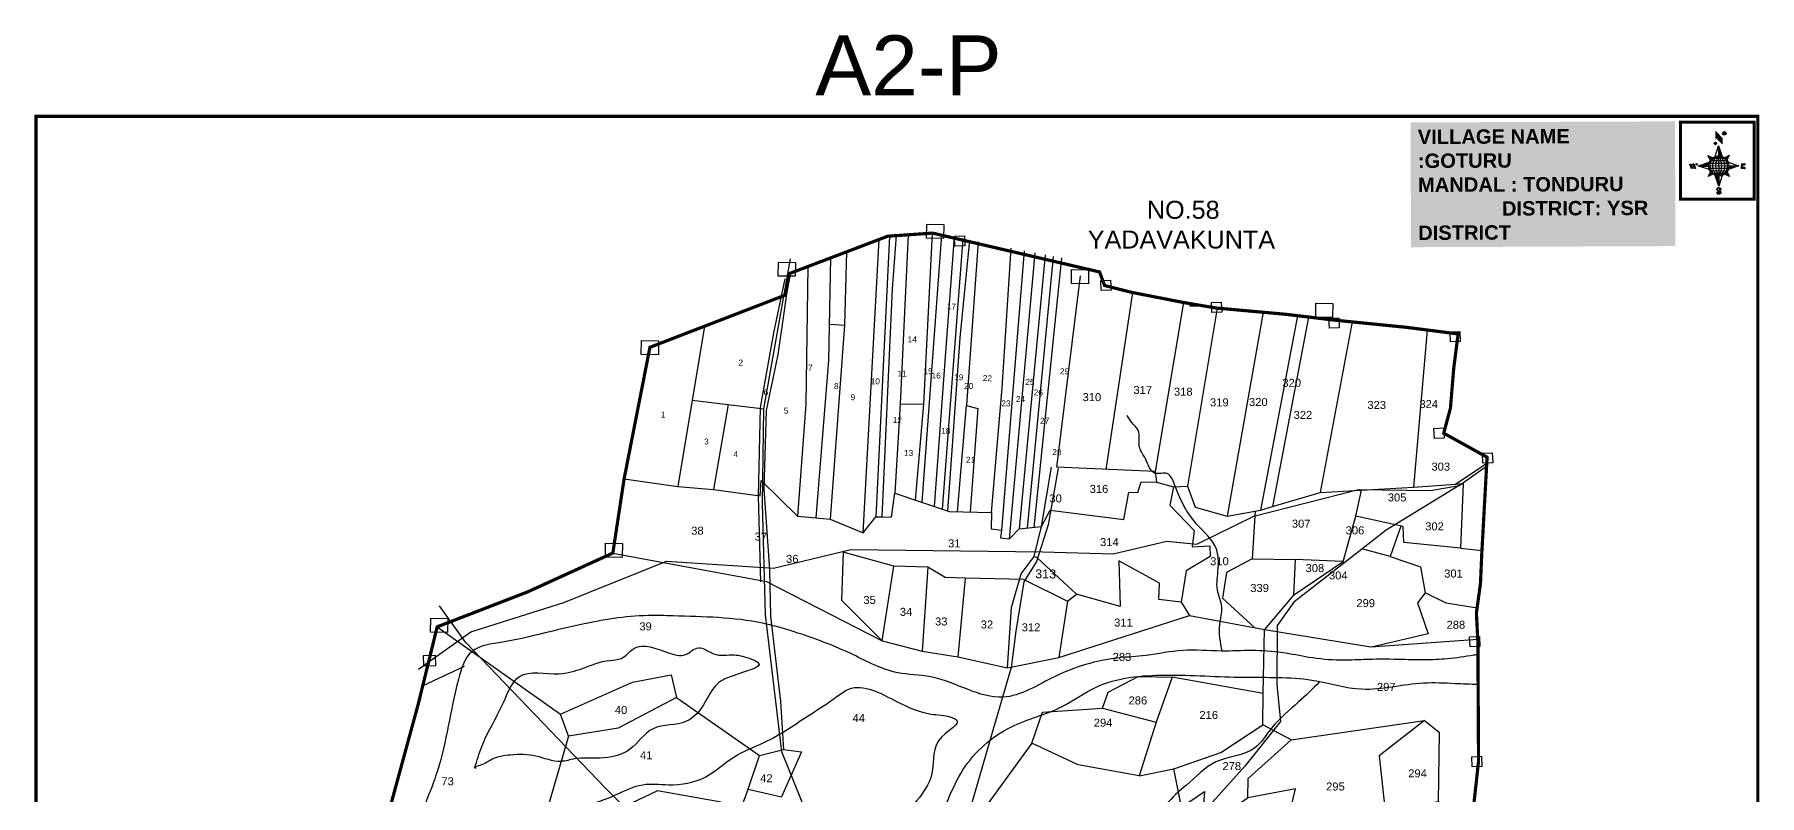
# Model space of a CAD drawing. Header units: inches. Extents: x 209673 to 213985, y 1597149 to 1602838.
# Drawn here: x 209673 to 213985, y 1600934 to 1602838 of the extents above; entities that cross this region are included whole.
import ezdxf
from ezdxf.enums import TextEntityAlignment as Align

# ---------------------------------------------------------------- set-up
doc = ezdxf.new("R2010")
doc.units = ezdxf.units.IN
doc.header["$MEASUREMENT"] = 0
doc.linetypes.add('HIDDEN2', pattern=[0.1875, 0.125, -0.0625])
for name, color, linetype in [('AQUADUCT', 1, 'Continuous'), ('bord', 1, 'Continuous'), ('DIMENSION', 7, 'Continuous'), ('PAPER SIZE', 5, 'Continuous'), ('PLOT', 7, 'Continuous'), ('PLOTS NO', 7, 'Continuous'), ('ROAD', 1, 'Continuous'), ('STREAM', 4, 'Continuous'), ('TEXT', 1, 'Continuous'), ('text2', 7, 'Continuous'), ('VILLAGE BOUNDARY STONES', 1, 'Continuous'), ('VILLAGE BOUNDRY', 5, 'Continuous'), ('VILLAGE BOUNDRY STONE', 1, 'Continuous'), ('VILLAGE BOUNDRY STONES', 1, 'Continuous')]:
    doc.layers.add(name, color=color, linetype=linetype)
doc.styles.get("Standard").update_dxf_attribs({"font": 'arial.ttf'})
pattern_1 = [(267.297113149, (-8720374.938, 50637915.138), (10.5367255337, -0.497431438), [])]
pattern_2 = [(357.297113149, (-8720374.938, 50637915.138), (0.497431438, 10.5367255337), [])]

# ---------------------------------------------------------------- blocks, each defined once
blk = doc.blocks.new('*X22')
at = {"color": 0, "linetype": 'Continuous'}
for p, q in [((6321.6, 240.5), (6322.3, 241.2)), ((6321.6, 240.3), (6322.3, 241)), ((6321.6, 240.1), (6322.3, 240.8)), ((6321.6, 239.9), (6322.4, 240.7)), ((6321.6, 239.8), (6322.4, 240.6)), ((6321.6, 239.6), (6322.5, 240.5)), ((6321.6, 239.4), (6322.5, 240.3)), ((6321.6, 239.2), (6322.6, 240.2)), ((6321.7, 239.1), (6322.6, 240.1)), ((6321.8, 240.8), (6322.4, 241.4)), ((6321.8, 239), (6322.7, 240)), ((6321.8, 239), (6322.8, 239.9)), ((6321.9, 238.9), (6322.9, 239.8)), ((6322, 238.8), (6323, 239.7)), ((6322.1, 241.3), (6322.4, 241.6)), ((6322.1, 238.7), (6323.1, 239.6)), ((6322.2, 238.6), (6323.1, 239.6)), ((6322.3, 238.5), (6323.2, 239.5)), ((6322.4, 238.5), (6323.3, 239.4)), ((6322.5, 238.4), (6323.4, 239.3)), ((6322.7, 238.4), (6323.6, 239.3)), ((6322.8, 238.3), (6323.7, 239.2)), ((6322.9, 238.3), (6323.8, 239.1)), ((6323.1, 238.2), (6323.9, 239.1)), ((6323.2, 238.2), (6324, 239)), ((6323.3, 238.2), (6324.2, 239)), ((6323.5, 238.1), (6324.3, 238.9)), ((6323.7, 238.1), (6324.4, 238.9)), ((6323.8, 238.1), (6324.6, 238.8)), ((6324.1, 238.2), (6324.7, 238.8)), ((6324.3, 238.3), (6324.9, 238.8)), ((6324.6, 238.3), (6325.1, 238.8)), ((6324.8, 238.4), (6325.2, 238.8)), ((6325.1, 238.5), (6325.4, 238.8)), ((6325.4, 238.6), (6325.6, 238.8))]:
    blk.add_line(p, q, dxfattribs=at)
blk = doc.blocks.new('*X21')
at = {"color": 0, "linetype": 'Continuous'}
for p, q in [((6324.4, 240.3), (6324.5, 240.4)), ((6324.6, 240.3), (6324.8, 240.5)), ((6324.7, 240.2), (6325, 240.5)), ((6324.8, 240.2), (6325.2, 240.6)), ((6325, 240.1), (6325.5, 240.6)), ((6325.1, 240.1), (6325.6, 240.6)), ((6325.2, 240), (6325.8, 240.6)), ((6325.3, 240), (6326, 240.6)), ((6325.4, 239.9), (6326.1, 240.6)), ((6325.5, 239.8), (6326.2, 240.5)), ((6325.6, 239.8), (6326.3, 240.5)), ((6325.7, 239.7), (6326.5, 240.4)), ((6325.9, 239.6), (6326.6, 240.3)), ((6326, 239.5), (6326.7, 240.3)), ((6326, 239.4), (6326.8, 240.2)), ((6326.1, 239.3), (6327, 240.2)), ((6326.2, 239.3), (6327.1, 240.1)), ((6326.3, 239.2), (6327.1, 240)), ((6326.4, 239.1), (6327.2, 239.9)), ((6326.5, 239), (6327.3, 239.8)), ((6326.5, 238.9), (6327.4, 239.7)), ((6326.6, 238.8), (6327.5, 239.6)), ((6326.7, 238.7), (6327.5, 239.5)), ((6326.8, 238.6), (6327.6, 239.4)), ((6326.8, 238.5), (6327.7, 239.3)), ((6326.8, 236.5), (6327.4, 237)), ((6326.9, 238.3), (6327.8, 239.2)), ((6326.9, 238.2), (6327.9, 239.1)), ((6326.9, 236.8), (6327.6, 237.4)), ((6327, 238.1), (6327.8, 239)), ((6327, 237.9), (6327.8, 238.8)), ((6327, 237.8), (6327.8, 238.6)), ((6327, 237.6), (6327.8, 238.4)), ((6327, 237.4), (6327.8, 238.2)), ((6327, 237.3), (6327.8, 238)), ((6327, 237.1), (6327.8, 237.9))]:
    blk.add_line(p, q, dxfattribs=at)
blk = doc.blocks.new('H')
at = {"layer": 'bord', "extrusion": (0.000427885, 0.004792, 0.999988)}
h = blk.add_hatch(dxfattribs=at)
h.set_pattern_fill('LINE', color=8, scale=84.387686, angle=-2.7029, style=0)
h.set_pattern_definition(pattern_2)
h.paths.add_polyline_path([(-492, 786, -0.090992), (-448, 775), (-486, 912)])
h = blk.add_hatch(dxfattribs=at)
h.set_pattern_fill('LINE', color=8, scale=84.387686, angle=-92.7029, style=0)
h.set_pattern_definition(pattern_1)
h.paths.add_polyline_path([(-625, 665, -0.090992), (-615, 710), (-751, 671)])
h = blk.add_hatch(dxfattribs=at)
h.set_pattern_fill('LINE', color=8, scale=84.387686, angle=-2.7029, style=0)
h.set_pattern_definition(pattern_2)
h.paths.add_polyline_path([(-504, 533, -0.090992), (-549, 543), (-510, 406)])
h = blk.add_hatch(dxfattribs=at)
h.set_pattern_fill('LINE', color=8, scale=84.387686, angle=-92.7029, style=0)
h.set_pattern_definition(pattern_1)
h.paths.add_polyline_path([(-246, 647), (-372, 653, -0.090992), (-382, 609)])
for p, q in [((-516, 1087, -1217), (-432, 994, -1217)), ((-538, 774, -1216), (-487, 906, -1216)), ((-519, 1020, -1217), (-435, 927, -1216)), ((-487, 906, -1216), (-493, 780, -1216)), ((-487, 906, -1216), (-448, 769, -1216)), ((-865, 701, -1215), (-847, 638, -1215)), ((-847, 700, -1215), (-829, 637, -1215)), ((-829, 699, -1215), (-811, 636, -1215)), ((-829, 699, -1215), (-811, 698, -1215)), ((-811, 698, -1215), (-794, 635, -1215)), ((-752, 665, -1215), (-615, 704, -1215)), ((-752, 665, -1215), (-625, 659, -1215)), ((-619, 614, -1215), (-752, 665, -1215)), ((-627, 794, -1216), (-567, 760, -1216)), ((-627, 794, -1216), (-584, 747, -1215)), ((-599, 731, -1215), (-627, 794, -1216)), ((-421, 753, -1216), (-359, 781, -1216)), ((-359, 781, -1216), (-405, 739, -1216)), ((-359, 781, -1216), (-392, 721, -1215)), ((-379, 693, -1215), (-246, 641, -1215)), ((-213, 669, -1215), (-217, 601, -1215)), ((-197, 600, -1215), (-194, 668, -1215)), ((-639, 526, -1214), (-606, 585, -1215)), ((-639, 526, -1214), (-593, 568, -1215)), ((-577, 553, -1215), (-639, 526, -1214)), ((-511, 400, -1214), (-549, 537, -1214)), ((-460, 533, -1215), (-511, 400, -1214)), ((-505, 527, -1214), (-511, 400, -1214)), ((-371, 513, -1214), (-431, 546, -1215)), ((-371, 513, -1214), (-414, 560, -1215)), ((-399, 576, -1215), (-371, 513, -1214)), ((-246, 641, -1215), (-383, 603, -1215)), ((-373, 647, -1215), (-246, 641, -1215))]:
    blk.add_line(p, q, dxfattribs=at)
at = {"layer": 'bord', "color": 8, "linetype": 'ByBlock', "extrusion": (0.000427885, 0.004792, 0.999988)}
for p, q in [((-373, 647, -1215), (-625, 659, -1215)), ((-375, 679, -1215), (-620, 691, -1215)), ((-386, 711, -1215), (-605, 722, -1215)), ((-411, 744, -1216), (-578, 752, -1216)), ((-493, 780, -1216), (-505, 527, -1214)), ((-378, 616, -1215), (-623, 628, -1215)), ((-392, 585, -1215), (-611, 595, -1215)), ((-420, 555, -1215), (-587, 562, -1215))]:
    blk.add_line(p, q, dxfattribs=at)
at = {"layer": 'bord', "extrusion": (0.000427885, 0.004792, 0.999988), "elevation": -1212}
for points, const_width in [([(-522, 960), (-516, 1093)], 1.61), ([(-434, 933), (-428, 1066)], 1.61), ([(-870, 707), (-846, 706)], 0.642), ([(-829, 643), (-821, 678)], 0.642), ([(-793, 641), (-782, 694)], 0.642), ([(-223, 676), (-174, 673)], 0.706), ([(-829, 643), (-855, 644)], 0.642), ([(-811, 642), (-784, 641)], 0.642), ([(-177, 605), (-226, 607)], 0.706), ([(-195, 645), (-185, 644)], 0.706)]:
    blk.add_lwpolyline(points, dxfattribs=dict(at, const_width=const_width))
for points, const_width in [([(-530, 950, 1), (-520, 939, 1)], 14.8), ([(-414, 1073, 1), (-398, 1058, 1)], 22.3), ([(-776, 697, 1), (-769, 690, 1)], 8.9), ([(-178, 667, 1), (-171, 660, 1)], 9.79), ([(-180, 618, 1), (-173, 611, 1)], 9.79), ([(-525, 322, 1), (-533, 329, 1)], 11.1), ([(-490, 362, 1), (-498, 369, 1)], 11.1)]:
    blk.add_lwpolyline(points, format="xyb", close=True, dxfattribs=dict(at, const_width=const_width))
for points in [[(-537, 317), (-531, 310), (-520, 307), (-505, 307), (-494, 310), (-486, 318), (-487, 326), (-491, 333), (-494, 336), (-503, 341), (-522, 347), (-530, 352), (-534, 355), (-537, 363), (-537, 373), (-530, 381), (-520, 384), (-504, 384), (-493, 380), (-487, 373)], [(-522, 348), (-526, 354), (-528, 361), (-528, 371), (-526, 375), (-521, 381), (-515, 384)], [(-505, 307), (-499, 312), (-497, 319), (-497, 327), (-501, 335), (-509, 343)]]:
    blk.add_lwpolyline(points, dxfattribs=at)
at = {"layer": 'bord', "extrusion": (0.000427885, 0.004792, 0.999988)}
for centre, radius in [((-525, 944, -1212), 14.8), ((-406, 1065, -1212), 22.3), ((-773, 694, -1212), 8.9), ((-498, 659, -1212), 127), ((-174, 663, -1212), 9.79), ((-177, 615, -1212), 9.79), ((-529, 325, -1212), 11.1), ((-494, 365, -1212), 11.1)]:
    blk.add_circle(centre, radius, dxfattribs=at)
at = {"layer": 'bord', "color": 8, "linetype": 'ByBlock', "extrusion": (0.000427885, 0.004792, 0.999988)}
for centre, radius, start, end in [((-482, 658, -1212), 128, 94.9254, 259.6691), ((-437, 656, -1212), 141, 113.2864, 241.308), ((-316, 651, -1212), 222, 142.5892, 212.0053), ((-560, 662, -1212), 141, 293.2864, 61.308), ((-681, 668, -1212), 222, 322.5892, 32.0053), ((-515, 660, -1212), 128, 274.9254, 79.6691)]:
    blk.add_arc(centre, radius, start, end, dxfattribs=at)
at = {"layer": 'bord', "extrusion": (0.000427885, 0.004792, 0.999988)}
for points in [[(-516, 1093, -1212), (-431, 1000, -1212), (-519, 1026, -1212), (-434, 933, -1212)], [(-864, 707, -1212), (-846, 706, -1212), (-846, 644, -1212), (-829, 643, -1212)], [(-829, 705, -1212), (-811, 704, -1212), (-811, 642, -1212), (-793, 641, -1212)], [(-193, 674, -1212), (-197, 606, -1212), (-213, 675, -1212), (-216, 607, -1212)]]:
    blk.add_solid(points, dxfattribs=at)
at = {"layer": 'bord', "extrusion": (0.000427885, 0.004792, 0.999988), "xscale": 7.977342409717546, "yscale": 7.977342409717546, "zscale": 7.977342409717546, "rotation": 138.0840426661453}
for name, p in [('*X21', (38301, -31929, -1212)), ('*X22', (38314, -31951, -1212))]:
    blk.add_blockref(name, p, dxfattribs=at)

msp = doc.modelspace()

# ---------------------------------------------------------------- linework, layer by layer
at = {"layer": 'PAPER SIZE', "color": 5, "const_width": 8}
msp.add_lwpolyline([(209677.3, 1602633), (213981.2, 1602633), (213981.2, 1597153.1), (209677.3, 1597153.1)], close=True, dxfattribs=at)
at = {"layer": 'PLOT'}
for points in [[(211875.2, 1601673.1), (211896.4, 1601912.9), (211918.2, 1602340.9)], [(211810.2, 1602333.4), (211776.3, 1601631.2)], [(211792.5, 1601631), (211818.2, 1602201.2), (211827.8, 1602334.6)], [(211856.8, 1602336.6), (211837.2, 1601914.2), (211896.4, 1601912.9)], [(211940.6, 1602336.6), (211891.5, 1601667.6)], [(211923.1, 1601656.9), (211950.4, 1602031.7), (211972.9, 1602330.4)], [(211993.5, 1602326.4), (211942.1, 1601650.5)], [(211956.7, 1601645.5), (211987.2, 1602078.9), (212011.5, 1602323)], [(212032.2, 1602319), (212002.6, 1601909.7), (212031.4, 1601902.3), (212012.3, 1601643.4)], [(212065.2, 1601642.2), (212091.9, 1601954), (212114.5, 1602303.2)], [(212146.9, 1602296.9), (212090.2, 1601598.1)], [(211606.5, 1602257.2), (211601.3, 1601913.2), (211580.8, 1601632.9)], [(211626.9, 1601628.7), (211659, 1602022.8), (211664.2, 1602279.2)], [(211702.8, 1602293.8), (211698.3, 1602110.6), (211662.3, 1601625.5)], [(212110.6, 1601576), (212174.9, 1602291.6)], [(212199.6, 1602286.8), (212134.7, 1601600.9)], [(212155.3, 1601603.1), (212220.8, 1602282.7)], [(212240.7, 1602278.9), (212171.6, 1601604.9)], [(211560.5, 1602239.9), (211531.4, 1602036.9), (211502.5, 1601897.1), (211496.3, 1601700.9), (211510.5, 1601499), (211513.1, 1601382.6), (211538.4, 1601169.1), (211545.3, 1601049.1)], [(211348.1, 1602107.9), (211281.3, 1601706.8)], [(211660.9, 1602113.4), (211698.3, 1602110.6)], [(211317.4, 1601923.4), (211497, 1601901.5)], [(211407.2, 1601912.5), (211370.6, 1601699.9)], [(211837.2, 1601914.2), (211823.7, 1601690.5)], [(211980.5, 1601644.1), (212002.6, 1601909.7)], [(212146.5, 1601474.1), (212255.2, 1601420.4), (212278, 1601437.8)], [(210679.9, 1601356.1), (210987.8, 1601137.6), (211168.5, 1601217.4), (211264.5, 1601236.1), (211278.3, 1601179), (211132, 1601102.6), (211008, 1601082.7), (210987.8, 1601137.6)], [(211278.3, 1601179), (211485.9, 1601034.4), (211545.5, 1601049.3), (211590.8, 1601043.4), (211540.3, 1600930.6)], [(211008, 1601082.7), (210935.6, 1600833.2), (210894.8, 1600865.7), (210822.5, 1600887.3), (210786.3, 1600863.6), (210759.1, 1600822.8), (210790.1, 1600732), (210774, 1600664.5), (210687.3, 1600585.8), (210527.6, 1600688.5)], [(210935.6, 1600833.2), (211017.8, 1600737.5), (211174.3, 1600766.2), (211238, 1600838.9), (211282.4, 1600821.5), (211372.7, 1600851.7), (211390.1, 1600917.8), (211231, 1600946.2), (211148.5, 1600906.7), (210935.6, 1600833.2)]]:
    msp.add_lwpolyline(points, dxfattribs=at)
at = {"layer": 'PLOTS NO'}
for points in [[(211744.6, 1601591.4), (211784.7, 1602325)], [(211488.5, 1601468.8), (211483, 1601682.9), (211487.8, 1601904.4), (211521.7, 1602091.3), (211549.5, 1602226.7)], [(212287.4, 1602233.9), (212228.3, 1601755.2)], [(212418.1, 1602192.2), (212351.5, 1601749.9)], [(212545.4, 1602167.4), (212474.8, 1601744.6), (212477.9, 1601718.3)], [(212629.2, 1602153.3), (212555.4, 1601708.2)], [(212744.8, 1602142.9), (212654.3, 1601632.7)], [(212830, 1602134.3), (212738, 1601648.1)], [(212857.8, 1602131), (212767.7, 1601656.8)], [(212967.2, 1602118.8), (212886.7, 1601691.8)], [(213154.5, 1602098.5), (213120.7, 1601705.7)], [(211147.1, 1601725.9), (211281.3, 1601706.8), (211370.6, 1601699.9), (211487.2, 1601684.1), (211489.8, 1601722.1), (211580.8, 1601632.9), (211626.9, 1601628.7), (211662.3, 1601625.5), (211744.6, 1601591.4), (211776.3, 1601631.2), (211792.5, 1601631), (211815.3, 1601630.7), (211823.7, 1601690.5), (211959.4, 1601644.6), (212065.2, 1601642.2), (212064.3, 1601601), (212090.2, 1601598.1), (212088, 1601578.5), (212110.6, 1601576), (212134.7, 1601600.9), (212190.4, 1601606.9), (212212, 1601648), (212396.1, 1601624.2), (212408.6, 1601693), (212431.2, 1601692.5), (212439.6, 1601718.7), (212477.9, 1601718.3), (212520.8, 1601706.6), (212555.4, 1601708.2), (212574.4, 1601655.1), (212654.3, 1601632.7), (212738, 1601648.1), (212767.7, 1601656.8), (212886.7, 1601691.8), (213120.7, 1601705.7), (213225.3, 1601713), (213303.5, 1601765.1)], [(212231.8, 1601752.6), (212207.3, 1601610.9), (212178, 1601519.9), (212146.5, 1601469), (212126.3, 1601345.6), (212114.7, 1601254.6), (212069.4, 1601100.3), (211989.2, 1600821), (211927.6, 1600725.7), (211889.2, 1600650.6), (211775.8, 1600477)], [(212105.2, 1601253.9), (212115.2, 1601404.3), (212139.5, 1601488.5), (212172.1, 1601532.2), (212190.4, 1601606.9), (212215.3, 1601755.7)], [(212474.8, 1601744.6), (212228.3, 1601755.2)], [(212520.8, 1601706.6), (212511.6, 1601660.7), (212572.4, 1601597.4), (212567.5, 1601556.3), (212611.2, 1601558.3), (212612.4, 1601532.3), (212552.3, 1601496.5), (212539.3, 1601418.2), (212560.8, 1601384.3)], [(213237.7, 1601552.7), (213096, 1601567.4), (213094.4, 1601607), (212976.2, 1601633.1), (212990.2, 1601698)], [(213225.3, 1601713), (213244.4, 1601714.4), (213237.7, 1601552.7), (213291.5, 1601547.1)], [(212724.2, 1601645.5), (212717.3, 1601526.6), (212824.4, 1601524.4)], [(212944.7, 1601519.4), (212976.2, 1601633.1)], [(213088.6, 1601608.2), (213062.2, 1601532.4), (213137.9, 1601506.1), (213149.2, 1601441.2)], [(211119, 1601540.7), (211502.9, 1601469.9), (211792.6, 1601320.7), (211892.5, 1601294.9), (211981.3, 1601280.8), (212105.2, 1601253.9), (212233.9, 1601279.1), (212560.8, 1601384.3), (212747.6, 1601349.6), (213013.7, 1601306.1), (213280.9, 1601325.4)], [(212146.5, 1601474.1), (211999.7, 1601477.9), (211949.3, 1601479.2), (211906.1, 1601505.4), (211821.3, 1601508), (211694.7, 1601542.8), (211690.6, 1601423.2), (211792.6, 1601320.7), (211821.3, 1601508)], [(212539.3, 1601418.2), (212484.1, 1601424.3), (212485.3, 1601465.4), (212383.7, 1601521.6), (212387.4, 1601407.1), (212278, 1601437.8), (212180, 1601528.7), (212172.1, 1601532.2)], [(212717.3, 1601526.6), (212652.6, 1601492.1), (212642.8, 1601428.2), (212723.8, 1601354)], [(212944.7, 1601519.4), (212824.4, 1601524.4), (212820.7, 1601434.9), (212944.7, 1601519.4)], [(213062.2, 1601532.4), (212991.4, 1601551.5)], [(211906.1, 1601505.4), (211892.5, 1601294.9)], [(211999.7, 1601477.9), (211981.3, 1601280.8)], [(212820.7, 1601434.9), (212747.6, 1601349.6)], [(213279.4, 1601403.2), (213202.2, 1601415), (213149.2, 1601441.2), (213130.6, 1601415.8), (213156.6, 1601338.6), (213018.5, 1601306.4)], [(212255.2, 1601420.4), (212233.9, 1601279.1)], [(212383.7, 1600145.8), (212421.6, 1600312), (212403, 1600327.9), (212431.3, 1600439.8), (212494.7, 1600517.2), (212543.5, 1600652.4), (212562.3, 1600726.6), (212527, 1600746.4), (212590.3, 1600852.9), (212706.5, 1600928.8), (212707.3, 1600976.6), (212814.3, 1601073.5), (212743.7, 1601110.9), (212744.9, 1601189.5), (212747.5, 1601349.6)], [(212343.3, 1601152.8), (212356.9, 1601192.9), (212431.7, 1601231.8), (212522.8, 1601230.4)], [(212744.9, 1601189.5), (212517.1, 1601229.9), (212477.5, 1601117.8), (212435, 1600983.2), (212521.3, 1601001.1), (212638.5, 1601041.5), (212743.7, 1601110.9)], [(212166.3, 1601065.3), (212192.7, 1601142.6), (212343.3, 1601152.8), (212477.5, 1601117.8)], [(212814.3, 1601073.5), (213147.5, 1601121.6), (213184.9, 1601092.8), (213182, 1600919.4), (213237.8, 1600877.3), (213235.9, 1600762.5), (213201.5, 1600648.9), (213154.8, 1600608.1), (213154.6, 1600596.2), (213133.8, 1600596.6), (213094.8, 1600564.6), (213030.5, 1600582.7), (212866.9, 1600520.5), (212858.7, 1600614.8), (212860, 1600691.4), (212883.2, 1600794.8), (212938.2, 1600847.3), (213049.5, 1600895.2), (213182, 1600919.4), (213120.1, 1600767.3), (213235.9, 1600762.5)], [(213147.5, 1601121.6), (213034.4, 1601033.2), (213049.5, 1600895.2)], [(212435, 1600983.2), (212282.4, 1601010.7), (212166.3, 1601065.3), (211989.2, 1600821)], [(211457, 1600950.2), (211485.9, 1601034.4)], [(212513.8, 1600787.4), (212540.3, 1600905.3), (212521.3, 1601001.1)], [(211439.8, 1600832.3), (211433.3, 1600853.5), (211434.7, 1600888.2), (211457, 1600950.2), (211540.3, 1600930.6)], [(212540.3, 1600905.3), (212597.7, 1600944.3), (212590.3, 1600852.9)], [(212883.2, 1600794.8), (212748.4, 1600808.1), (212796.2, 1600830.3), (212825.6, 1600950.7), (212706.5, 1600928.8)]]:
    msp.add_lwpolyline(points, dxfattribs=at)
at = {"layer": 'ROAD'}
for points in [[(211528.2, 1600280.8), (211572.5, 1600417.8), (211604.6, 1600886.4), (211541.8, 1601043.6), (211500.5, 1601386.1), (211493.3, 1601664.2), (211496.1, 1601901.3), (211563.1, 1602276.5)], [(210633.5, 1601250.5), (210763.7, 1601343.7), (210996.7, 1601417.2), (211252.8, 1601520.5), (211520.6, 1601502.5), (211713.7, 1601549.3), (212194, 1601543.3), (212369.7, 1601538.9), (212503.4, 1601570), (212579.1, 1601562.7), (212721, 1601633.1), (212982.6, 1601700), (213162.8, 1601697.1), (213234.2, 1601709.5), (213303.1, 1601758)], [(213234.2, 1601709.5), (213051.8, 1601597.5), (212933.3, 1601505.2), (212821.6, 1601417.8), (212779.4, 1601359.3), (212778.9, 1601212.1), (212788.2, 1601119.2), (212698.6, 1601007.3), (212611.3, 1600910.3), (212483.2, 1600847.3), (212270.6, 1600692.8), (212164.3, 1600577.3), (212025.2, 1600454.1), (211819.8, 1600262.1), (211730, 1600255.6), (211651.7, 1600170.2), (211552.5, 1600066.5)], [(211408.4, 1600283.8), (211425.2, 1600334.9), (211397.7, 1600406.7), (211323, 1600542.9), (211235.3, 1600651.8), (211173.1, 1600766.2), (211158.4, 1600894.8), (211100.9, 1600952.7), (210984.1, 1601074.6), (210750.4, 1601317.4), (210685.4, 1601409)], [(210747.2, 1601257.1), (210643.8, 1601208.6)]]:
    msp.add_lwpolyline(points, dxfattribs=at)
at = {"layer": 'STREAM'}
for points in [[(212642.2, 1601295.3), (212636.2, 1601362.4), (212641.3, 1601405.2), (212630.4, 1601448.3), (212632.2, 1601502.8), (212627.6, 1601550.2), (212577.5, 1601614.1), (212551.3, 1601650.3), (212522.8, 1601712.4), (212504.5, 1601739.5), (212475, 1601740), (212450.5, 1601776.1), (212435.8, 1601805), (212432, 1601847.9), (212416.2, 1601867), (212404.9, 1601885)], [(210774, 1601003.6), (210791.2, 1601056.6), (210813.7, 1601104.2), (210846.3, 1601168.6), (210885.5, 1601232.1), (210984.6, 1601238.6), (211043.3, 1601252.3), (211111, 1601272.3), (211139.7, 1601277.1), (211171.2, 1601301.7), (211258.2, 1601291), (211300.3, 1601286.8), (211332.8, 1601303.8), (211370.6, 1601288.6), (211422.1, 1601286), (211465.2, 1601275.3), (211483.2, 1601266.3), (211419.5, 1601233.9), (211375.8, 1601208.9), (211340.9, 1601153.9), (211303.5, 1601119.9), (211219.4, 1601101.2), (211161.8, 1601050), (211086.5, 1601027.8), (211023.8, 1601025.9), (210989.2, 1601019.5), (210926.7, 1601032.8), (210863.5, 1601035.5), (210818.9, 1601025.7), (210794.7, 1601012.7), (210774, 1601003.6), (210777.5, 1601003.6)], [(212884.7, 1601217.3), (212833.1, 1601168.2), (212766.2, 1601103.6), (212722.5, 1601052.6), (212626.3, 1601018.2), (212552.6, 1600959.8), (212503.5, 1600911.1), (212487.2, 1600823.8), (212488.8, 1600760.6), (212496.4, 1600687.8), (212478.7, 1600636.8), (212411.5, 1600601.1), (212349.6, 1600569.7), (212325.3, 1600531.5), (212272.3, 1600507), (212229.9, 1600483.1), (212216.2, 1600452.7), (212270.9, 1600421.1), (212283.1, 1600413)]]:
    msp.add_spline(points, degree=3, dxfattribs=at)
for points, knots in [([(213281.5, 1601286.8), (213278, 1601286.3), (213252.6, 1601282.5), (213208.5, 1601274.9), (213145, 1601272.8), (213075.4, 1601275), (213005.1, 1601275.2), (212930.8, 1601270.7), (212862.6, 1601278), (212790, 1601293.3), (212716.6, 1601298.6), (212633.6, 1601293.2), (212544.8, 1601302.2), (212459.1, 1601283.1), (212349.9, 1601278.6), (212230.7, 1601243.7), (212080.7, 1601144.6), (211949.2, 1601238.1), (211835.5, 1601235.4), (211769, 1601261.7), (211683.3, 1601305.1), (211591.2, 1601339.2), (211444.7, 1601380.4), (211323.5, 1601381.2), (211170.4, 1601386.9), (211062.1, 1601368), (210941.6, 1601339.3), (210854.7, 1601317.2), (210756.9, 1601307.3), (210714.5, 1601168.4), (210700, 1601033.1), (210641, 1600894), (210608.4, 1600798), (210580.8, 1600716), (210576.8, 1600633.8), (210542.4, 1600587.3), (210518.8, 1600565.7), (210514.6, 1600562.1)], [7.738135, 7.738135, 7.738135, 7.738135, 9.16371, 18.097951, 25.775833, 34.716971, 46.215068, 54.11881, 64.716797, 73.765756, 84.05816, 94.282535, 107.287829, 119.735699, 129.429991, 151.207694, 170.097962, 195.493993, 206.586156, 215.508742, 223.926421, 245.413403, 254.988513, 285.177292, 293.770077, 316.794131, 329.241773, 343.43688, 354.305709, 364.536392, 396.17179, 411.766073, 424.709891, 437.209966, 446.559922, 457.192137, 459.394494, 459.394494, 459.394494, 459.394494]), ([(210469.1, 1600009.8), (210485.7, 1600018.8), (210521.4, 1600038), (210580.9, 1600041.3), (210642, 1600031.9), (210715.9, 1600047.8), (210796.9, 1600066.3), (210880.8, 1600050.2), (210952.4, 1600074), (211020.8, 1600088.2), (211071.7, 1600123.9), (211111.2, 1600183.8), (211169.3, 1600247.4), (211255.4, 1600274.8), (211312.1, 1600330.2), (211374.4, 1600364.2), (211392.1, 1600442.4), (211461.7, 1600477.8), (211521.8, 1600540.7), (211623.8, 1600564.6), (211719.4, 1600624.8), (211813.2, 1600730.8), (211931.5, 1600837.4), (211980.6, 1601005.7), (212102.3, 1601114.1), (212233.2, 1601143.3), (212345.3, 1601227.2), (212508.7, 1601240.5), (212687.2, 1601226.3), (212853, 1601233.8), (213000, 1601186.2), (213119.8, 1601220.5), (213217, 1601214.8), (213262.5, 1601213.1), (213281.9, 1601212.5)], [0, 0, 0, 0, 7.550841, 16.191315, 23.393759, 32.395415, 46.336222, 56.616264, 65.908728, 76.260338, 84.69969, 90.056556, 105.189451, 118.324199, 125.23744, 137.120072, 145.152484, 155.071321, 166.766767, 179.77904, 196.02938, 211.551113, 236.967726, 258.588431, 280.262968, 298.837355, 311.764787, 335.621144, 362.05389, 384.888597, 401.923971, 422.787003, 433.299347, 441.133547, 441.133547, 441.133547, 441.133547]), ([(210504.1, 1600448.7), (210511, 1600454.7), (210549.1, 1600488.9), (210605.1, 1600563.8), (210655.7, 1600664.7), (210678.9, 1600758.3), (210709.4, 1600840), (210774.5, 1600892.3), (210853.3, 1600918.2), (210938.5, 1600876.4), (211035.5, 1600902.2), (211122.4, 1600931.9), (211190.5, 1600968.1), (211268.4, 1600956.8), (211353.2, 1600971.2), (211418, 1601036.1), (211511.9, 1601068.8), (211594.8, 1601126.4), (211663.8, 1601169.8), (211733.1, 1601222.4), (211820.9, 1601170.7), (211901.7, 1601135.1), (211952, 1601136), (211995.3, 1601116.8), (211910, 1601073.2), (211935.3, 1600968.9), (211832.8, 1600880.4), (211782.5, 1600781.8), (211707.7, 1600725.9), (211658.1, 1600637.7), (211543.1, 1600630.4), (211502.3, 1600541.7), (211420.1, 1600500.2), (211346.8, 1600445.3), (211291.1, 1600368.7), (211226.8, 1600318.9), (211158.6, 1600288.2), (211099.3, 1600255.9), (211046.7, 1600220.6), (211032.6, 1600170.6), (211007.6, 1600122.3), (210947.4, 1600120.7), (210868.7, 1600120.5), (210784.1, 1600126), (210693.6, 1600119.3), (210637.9, 1600077.4), (210582.3, 1600087.6), (210531.4, 1600108), (210497.8, 1600086.7), (210478.2, 1600074.2)], [36.355945, 36.355945, 36.355945, 36.355945, 63.856361, 190.065304, 313.669502, 399.264826, 480.408083, 568.890904, 641.666607, 714.64927, 837.60992, 924.883059, 995.724848, 1059.894886, 1156.013621, 1240.977237, 1326.278378, 1450.65089, 1540.353152, 1575.462152, 1700.378876, 1790.316931, 1842.923384, 1856.494009, 1911.876026, 2002.163708, 2155.191279, 2268.907198, 2334.748347, 2431.219194, 2555.162459, 2626.031185, 2702.150935, 2824.678928, 2898.251929, 2984.173482, 3065.209545, 3121.373945, 3189.278358, 3244.259775, 3274.717555, 3343.999805, 3398.873392, 3519.433836, 3595.460809, 3666.815662, 3712.311099, 3758.599073, 3823.322192, 3823.322192, 3823.322192, 3823.322192])]:
    msp.add_open_spline(points, degree=3, knots=knots, dxfattribs=at)
at = {"layer": 'text2', "color": 200, "const_width": 7.56, "elevation": 0.1}
msp.add_lwpolyline([(213972.1, 1602618.5), (213787.4, 1602618.5), (213787.4, 1602425.9), (213972.1, 1602425.9)], close=True, dxfattribs=at)
at = {"layer": 'VILLAGE BOUNDARY STONES'}
msp.add_lwpolyline([(210646, 1601284.3), (210675.1, 1601285.1), (210675.8, 1601258.4), (210646.7, 1601257.6)], close=True, dxfattribs=at)
at = {"layer": 'VILLAGE BOUNDRY', "linetype": 'HIDDEN2', "ltscale": 75}
msp.add_lwpolyline([(213260.4, 1600813.5, 8, 8, 0), (213282.9, 1601019.5, 8, 8, 0), (213281.3, 1601317.3, 8, 8, 0), (213277.6, 1601390.2, 8, 8, 0), (213287.8, 1601465.3, 8, 8, 0), (213291, 1601539, 8, 8, 0), (213304.3, 1601780.3, 8, 8, 0), (213195.9, 1601840.4, 8, 8, 0), (213212.6, 1601902.8, 8, 8, 0), (213220.9, 1602002.7, 8, 8, 0), (213231.9, 1602088.6, 8, 8, 0), (213102.7, 1602105.2, 8, 8, 0), (212919.1, 1602123.6, 8, 8, 0), (212801.3, 1602137.8, 8, 8, 0), (212627.2, 1602153.5, 8, 8, 0), (212543.9, 1602167.6, 8, 8, 0), (212414.8, 1602192.9, 8, 8, 0), (212348.2, 1602209.8, 8, 8, 0), (212348.2, 1602209.8, 8, 8, 0), (212335.6, 1602243.7, 8, 8, 0), (211918.2, 1602340.9, 8, 8, 0), (211806.1, 1602333.1, 8, 8, 0), (211560.7, 1602239.8, 8, 8, 0), (211550.5, 1602186, 8, 8, 0), (211211.7, 1602055.3, 8, 8, 0), (211147.1, 1601725.9, 8, 8, 0), (211119, 1601540.7, 8, 8, 0), (210906.2, 1601443.6, 8, 8, 0), (210679.9, 1601356.1, 8, 8, 0), (210632.8, 1601163.8, 8, 8, 0), (210538.7, 1600818.3, 8, 8, 0)], format="xyseb", dxfattribs=at)
at = {"layer": 'VILLAGE BOUNDRY STONE'}
for points in [[(211903.6, 1602363.4), (211946.1, 1602362.7), (211945.6, 1602327.8), (211903.1, 1602328.5)], [(211532.8, 1602268.4), (211575.3, 1602267.7), (211574.7, 1602232.8), (211532.2, 1602233.5)], [(212265.8, 1602250), (212308.3, 1602249.3), (212307.8, 1602214.4), (212265.3, 1602215.1)], [(212876.3, 1602165.4), (212918.8, 1602164.7), (212918.2, 1602129.8), (212875.8, 1602130.4)], [(211190.8, 1602072.3), (211233.3, 1602071.6), (211232.7, 1602036.7), (211190.2, 1602037.4)], [(211100.8, 1601565.1), (211143.3, 1601564.4), (211142.7, 1601529.5), (211100.3, 1601530.2)], [(210663.9, 1601377.5), (210706.3, 1601376.8), (210705.8, 1601341.9), (210663.3, 1601342.6)]]:
    msp.add_lwpolyline(points, close=True, dxfattribs=at)
msp.add_lwpolyline([(212602.2, 1602157.8), (212561.9, 1602158.4), (212562, 1602164.6)], dxfattribs=at)
at = {"layer": 'VILLAGE BOUNDRY STONES'}
for points in [[(211972.9, 1602333.5), (211997.6, 1602334.4), (211998.6, 1602309.2), (211973.9, 1602308.2)], [(212338.6, 1602222.4), (212363.3, 1602223.4), (212364.3, 1602198.1), (212339.6, 1602197.2)], [(212615.2, 1602167.4), (212639.9, 1602168.4), (212640.9, 1602143.1), (212616.2, 1602142.2)], [(212909, 1602127.9), (212933.7, 1602128.9), (212934.7, 1602103.6), (212910, 1602102.7)], [(213211.8, 1602094), (213236.5, 1602095), (213237.4, 1602069.7), (213212.7, 1602068.7)], [(213171.5, 1601852.5), (213196.2, 1601853.5), (213197.2, 1601828.2), (213172.5, 1601827.2)], [(213292.6, 1601790.7), (213317.3, 1601791.7), (213318.3, 1601766.4), (213293.6, 1601765.4)], [(213260.7, 1601331), (213285.4, 1601332), (213286.4, 1601306.7), (213261.7, 1601305.7)], [(213265.8, 1601031.3), (213290.5, 1601032.3), (213291.4, 1601007), (213266.7, 1601006)]]:
    msp.add_lwpolyline(points, close=True, dxfattribs=at)

# ---------------------------------------------------------------- block references
at = {"layer": 'AQUADUCT', "color": 1, "xscale": 0.1985536023187061, "yscale": 0.1985536023187061, "zscale": 0.1985536023187061, "rotation": 3.078330600073183}
msp.add_blockref('H', (213989.2, 1602384.6, 241.8), dxfattribs=at)

# ---------------------------------------------------------------- texts
at = {"layer": 'DIMENSION', "color": 1}
for s, height, p in [('A2-P', 150, (211625.1, 1602685.4)), ('NO.58', 45, (212454, 1602376.7)), ('YADAVAKUNTA', 45, (212306.2, 1602302.3))]:
    msp.add_text(s, height=height, dxfattribs=at).set_placement(p)
at = {"layer": 'PLOT'}
for s, height, p in [('17', 14.87, (211965.2, 1602157.3)), ('14', 14.87, (211867.4, 1602075.2)), ('2', 14.9, (211438.7, 1602017.1)), ('7', 14.9, (211612.6, 1602004.6)), ('11', 14.87, (211842.3, 1601989.6)), ('15', 14.87, (211907.1, 1601995.2)), ('29', 14.87, (212248, 1601995.4)), ('6', 14.9, (211501.7, 1601943)), ('8', 14.9, (211677.5, 1601958.3)), ('10', 14.87, (211775.1, 1601970.3)), ('16', 14.87, (211927.3, 1601984.7)), ('19', 14.87, (211983.8, 1601980.4)), ('20', 14.87, (212008.4, 1601958.5)), ('22', 14.87, (212055.2, 1601978.1)), ('25', 14.87, (212161.5, 1601968.5)), ('9', 14.9, (211719, 1601930.4)), ('23', 14.87, (212101.7, 1601915.1)), ('24', 14.87, (212138.1, 1601925.8)), ('26', 14.87, (212182.6, 1601942.1)), ('1', 14.9, (211244.5, 1601887)), ('5', 14.9, (211551.9, 1601896.9)), ('12', 14.87, (211830.2, 1601873.1)), ('27', 14.87, (212198.4, 1601871.6)), ('3', 14.9, (211353.1, 1601819.7)), ('18', 14.87, (211951.1, 1601846.2)), ('4', 14.9, (211426, 1601788)), ('13', 14.87, (211858.3, 1601791.2)), ('21', 14.87, (212013.3, 1601773.9)), ('28', 14.87, (212228.9, 1601793))]:
    msp.add_text(s, height=height, rotation=359.0717, dxfattribs=at).set_placement(p, align=Align.MIDDLE_CENTER)
msp.add_text('313', height=22.3, rotation=359.0717, dxfattribs=at).set_placement((212174.7, 1601477.8))
at = {"layer": 'PLOTS NO'}
for s, p in [('317', (212420.2, 1601938.6)), ('318', (212521.5, 1601934.3)), ('320', (212792.6, 1601956.5)), ('310', (212293.1, 1601920.6)), ('319', (212611.7, 1601907.5)), ('320', (212709.1, 1601908.6)), ('323', (213005.1, 1601901.1)), ('324', (213135.1, 1601903.3)), ('322', (212820.6, 1601876.1)), ('303', (213165.2, 1601746.8)), ('316', (212310.9, 1601691.1)), ('305', (213056.1, 1601669.7)), ('307', (212816.2, 1601604.2)), ('306', (212950.7, 1601587.4)), ('302', (213149.6, 1601597.5)), ('314', (212336.9, 1601558.1)), ('310', (212612, 1601510.2)), ('308', (212850.5, 1601493)), ('304', (212908.9, 1601474.7)), ('301', (213197, 1601479.4)), ('339', (212712.3, 1601443.3)), ('299', (212977.6, 1601405.4)), ('312', (212141, 1601344.9)), ('311', (212372, 1601356.8)), ('288', (213203, 1601351.3)), ('283', (212368.3, 1601270.9)), ('286', (212408, 1601162)), ('297', (213029, 1601196)), ('216', (212585.2, 1601125.7)), ('294', (212321.1, 1601106.4)), ('295', (212901.9, 1600946.8)), ('294', (213107.1, 1600979.6))]:
    msp.add_text(s, height=20, dxfattribs=at).set_placement(p)
for s, p in [('30', (212225.8, 1601677.3)), ('38', (211330.4, 1601596.7)), ('37', (211489.1, 1601581.7)), ('31', (211972.5, 1601564.8)), ('36', (211567.5, 1601526.1)), ('35', (211760.7, 1601423.4)), ('34', (211851.9, 1601393.6)), ('39', (211200.8, 1601357.2)), ('33', (211939.9, 1601369.5)), ('32', (212054.2, 1601362)), ('40', (211139.5, 1601148.2)), ('44', (211733.6, 1601127.9)), ('41', (211202.4, 1601034.9)), ('278', (212666.1, 1601007.8)), ('73', (210705.9, 1600969.8)), ('42', (211502.7, 1600977.3))]:
    msp.add_text(s, height=20, dxfattribs=at).set_placement(p, align=Align.MIDDLE_CENTER)
at = {"layer": 'TEXT', "insert": (213131, 1602599.7), "char_height": 36, "width": 624.982, "attachment_point": 1, "rotation": 0.2399, "bg_fill": 1, "box_fill_scale": 1.5, "bg_fill_color": 253, "bg_fill_transparency": 0}
msp.add_mtext('{\\fArial|b1|i0|c0|p34;\\C1;VILLAGE NAME :\\C5;GOTURU               \\C1;MANDAL : \\C5;TONDURU                        \\C1;DISTRICT: \\C5;YSR DISTRICT}', dxfattribs=at)

doc.saveas('drawing.dxf')
